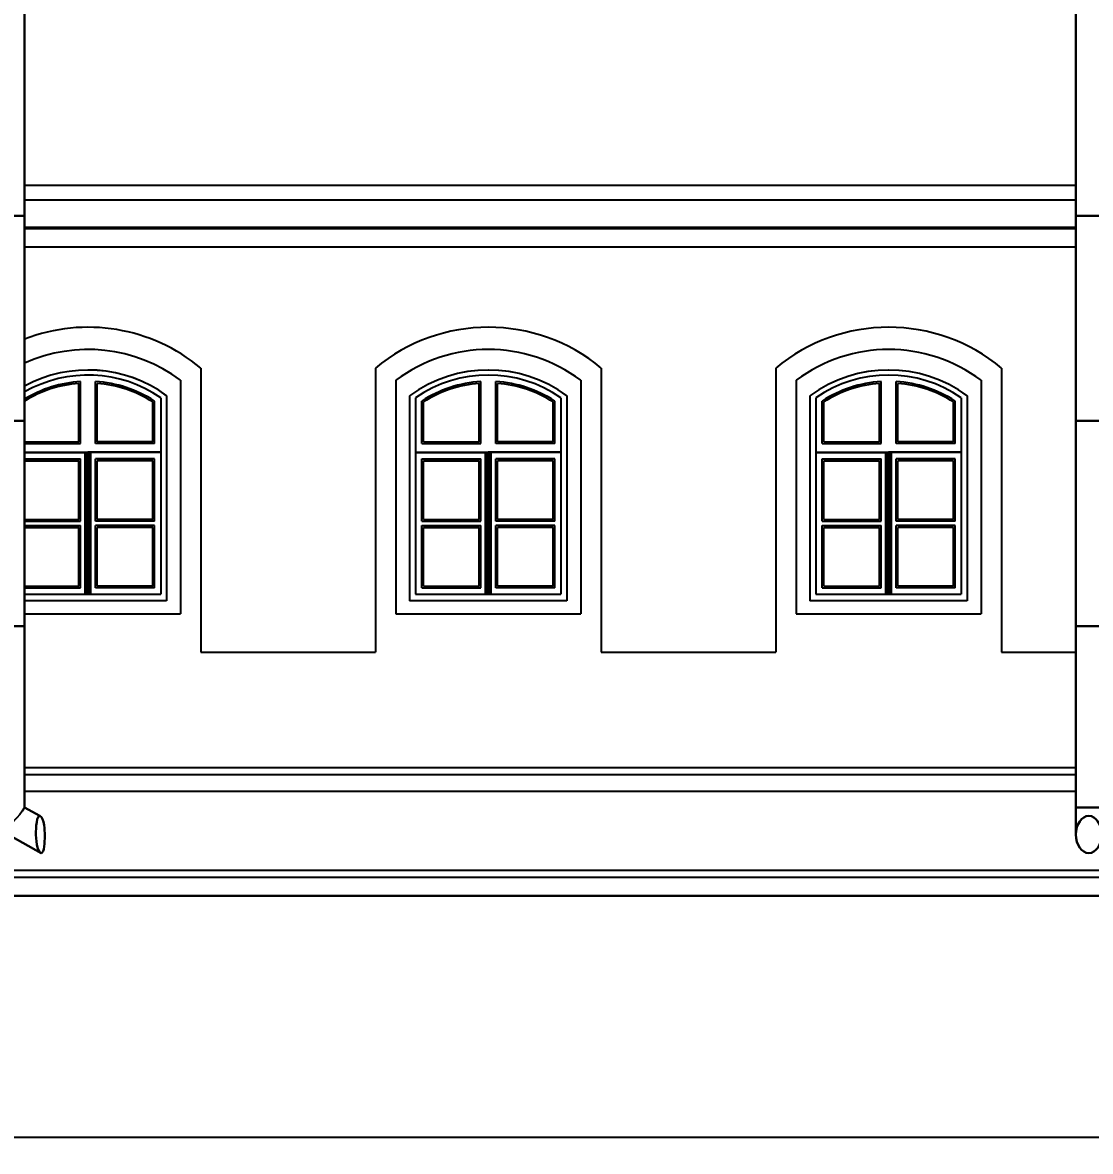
# Model space of a CAD drawing. Header units: millimetres. Extents: x 60 to 102290, y 34 to 65730.
# Drawn here: x 31122 to 37364, y 49877 to 56479 of the extents above; entities that cross this region are included whole.
import ezdxf

# ---------------------------------------------------------------- set-up
doc = ezdxf.new("R2010")
doc.units = ezdxf.units.MM
doc.layers.add('dim', color=4, linetype='Continuous')
doc.styles.add('GOST 2.304', font='romanc.shx', dxfattribs={"oblique": 15})
doc.dimstyles.new('SPDS', dxfattribs={"dimscale": 100, "dimtxt": 2.5, "dimasz": 1.5, "dimexe": 0.75, "dimexo": 0.625, "dimtad": 1, "dimdec": 0, "dimrnd": 0.001, "dimtxsty": 'GOST 2.304', "dimblk": 'ARCHTICK', "dimcen": 2.5, "dimdle": 0.75, "dimadec": 0, "dimazin": 2, "dimtfac": 0.75, "dimtdec": 0, "dimtmove": 1, "dimatfit": 3, "dimfxl": 1.25, "dimtolj": 1, "dimarcsym": 0})

# ---------------------------------------------------------------- blocks, each defined once
blk = doc.blocks.new('129')
at = {"lineweight": 25, "ltscale": 100}
blk.add_line((210661.8, 160223.1), (210511.8, 160223.1), dxfattribs=at)
at = {"lineweight": 30, "ltscale": 100}
for p, q in [((211009.7, 159114), (211359.7, 159114)), ((211009.7, 157914), (211359.7, 157914)), ((211009.7, 156714), (211359.7, 156714)), ((211009.7, 155514), (211229.7, 155514)), ((211009.7, 154314), (211359.7, 154314)), ((211009.7, 153114), (211359.7, 153114))]:
    blk.add_line(p, q, dxfattribs=at)
at = {"lineweight": 25, "ltscale": 100}
for points in [[(210396.8, 160463.1), (210396.8, 160363.1), (210776.8, 160363.1), (210776.8, 160461.5)], [(210511.8, 160223.1), (210396.8, 160363.1), (210396.8, 160461.5), (210776.8, 160461.5), (210776.8, 160363.1), (210661.8, 160223.1), (210511.8, 160223.1)]]:
    blk.add_lwpolyline(points, dxfattribs=at)
at = {"lineweight": 30, "ltscale": 100}
for points in [[(210921.2, 152003.9), (211009.7, 152053.1), (211009.7, 152415), (211009.7, 155829.6), (211009.7, 155829.6), (211009.7, 155829.6), (211009.7, 155829.6), (211009.7, 159816.5), (210511.8, 160087.9), (210511.8, 160223.1), (210396.8, 160363.1), (210396.8, 160461.5), (210776.8, 160461.5), (210776.8, 160363.1), (210661.8, 160223.1), (210661.8, 160149.1), (211159.7, 159877.7), (211159.7, 155786.5), (211159.7, 155786.5), (211159.7, 155786.5), (211159.7, 155786.5), (211159.7, 152390.4), (211159.7, 151923.7), (210913.3, 151786.5)], [(211199.7, 160211.2), (210785.5, 159938.7)]]:
    blk.add_lwpolyline(points, dxfattribs=at)
at = {"lineweight": 25, "ltscale": 100}
for centre, radius, start, end in [((210528.9, 160260.5), 173.4, 264.337, 320.04633), ((211014.3, 160019.5), 203.1, 268.68608, 315.69726), ((211267.6, 152200.4), 297, 209.72721, 248.6919)]:
    blk.add_arc(centre, radius, start, end, dxfattribs=at)
at = {"lineweight": 30, "ltscale": 100}
for centre, radius, start, end in [((210574.2, 151905.8), 369.7, 346.33122, 9.56729), ((211516.3, 151881.8), 624.2, 173.81398, 185.26819)]:
    blk.add_arc(centre, radius, start, end, dxfattribs=at)
blk.add_ellipse((210917, 151929), major_axis=(4.3, 74.9), ratio=0.306968, start_param=-1.017227, end_param=1.316959, dxfattribs=at)
at = {"lineweight": 30, "ltscale": 100, "extrusion": (0, 0, -1)}
blk.add_ellipse((210916.8, 151861.4), major_axis=(4.3, 74.9), ratio=0.306968, start_param=2.163889, end_param=4.180241, dxfattribs=at)
blk = doc.blocks.new('98')
at = {"color": 7, "lineweight": 30, "ltscale": 100}
for p, q in [((206346.7, 160363.1), (206346.7, 160461.5)), ((206346.7, 160461.5), (206726.7, 160461.5)), ((206726.7, 160461.5), (206726.7, 160363.1)), ((206461.7, 160223.1), (206346.7, 160363.1)), ((206726.7, 160363.1), (206611.7, 160223.1)), ((206461.7, 160223.1), (206461.7, 151895.2)), ((206461.7, 160223.1), (206461.7, 159114)), ((206611.7, 160223.1), (206461.7, 160223.1)), ((206611.7, 151895.2), (206611.7, 160223.1)), ((206461.7, 160130.4), (206611.7, 160130.4)), ((206461.7, 160087.9), (206611.7, 160087.9)), ((206461.7, 159938.7), (206611.7, 159938.7)), ((206461.7, 159685.9), (206611.7, 159685.9)), ((206461.7, 159114), (206611.7, 159114)), ((206611.7, 159114), (206461.7, 159114)), ((206461.7, 157914), (206611.7, 157914)), ((206611.7, 155514), (206461.7, 155514)), ((206461.7, 154314), (206611.7, 154314)), ((206611.7, 153114), (206461.7, 153114)), ((206461.7, 152053.1), (206611.7, 152053.1))]:
    blk.add_line(p, q, dxfattribs=at)
at = {"color": 7, "lineweight": 25, "ltscale": 100}
for p, q in [((206461.7, 159816.4), (206611.7, 159816.4)), ((206461.7, 157914), (206461.7, 156714))]:
    blk.add_line(p, q, dxfattribs=at)
at = {"color": 7, "lineweight": 30, "ltscale": 100}
blk.add_lwpolyline([(206346.7, 160363.1), (206726.7, 160363.1)], dxfattribs=at)
blk.add_ellipse((206536.7, 151895.2), major_axis=(0, 108.7), ratio=0.689997, dxfattribs=at)
blk = doc.blocks.new('_ArchTick')
at = {"color": 0, "linetype": 'ByBlock', "const_width": 0.15}
blk.add_lwpolyline([(-0.5, -0.5), (0.5, 0.5)], dxfattribs=at)
blk = doc.blocks.new('*D5')
at = {"layer": 'Defpoints', "color": 0, "ltscale": 100, "transparency": 16777216}
for p in [(7379.6, 50856.3), (44579.6, 50883), (44579.6, 49960.4)]:
    blk.add_point(p, dxfattribs=at)
at = {"layer": 'dim', "color": 0, "lineweight": -2, "ltscale": 100, "transparency": 16777216}
for p, q in [((7379.6, 50793.8), (7379.6, 49885.4)), ((44579.6, 50820.5), (44579.6, 49885.4)), ((7304.6, 49960.4), (44654.6, 49960.4))]:
    blk.add_line(p, q, dxfattribs=at)
at = {"layer": 'dim', "color": 0, "lineweight": -2, "ltscale": 100, "transparency": 16777216, "xscale": 150, "yscale": 150, "zscale": 150, "rotation": 180}
blk.add_blockref('_ArchTick', (7379.6, 49960.4), dxfattribs=at)
at = {"layer": 'dim', "color": 0, "lineweight": -2, "ltscale": 100, "transparency": 16777216, "xscale": 150, "yscale": 150, "zscale": 150}
blk.add_blockref('_ArchTick', (44579.6, 49960.4), dxfattribs=at)
at = {"layer": 'dim', "color": 0, "ltscale": 100, "transparency": 16777216, "insert": (25979.6, 50147.9), "char_height": 250, "attachment_point": 5, "style": 'GOST 2.304'}
blk.add_mtext('\\A1;37200', dxfattribs=at)

msp = doc.modelspace()

# ---------------------------------------------------------------- linework, layer by layer
at = {"ltscale": 100}
for p, q in [((31133.8, 55528.3), (34939, 55528.3)), ((34939, 55528.3), (37279, 55528.3)), ((31133.8, 55442.1), (34939, 55442.1)), ((34939, 55442.1), (37279, 55442.1)), ((31133.8, 55282.1), (34939, 55282.1)), ((31133.8, 55282.1), (34939, 55282.1)), ((34939, 55272), (31133.8, 55272)), ((34939, 55282.1), (37279, 55282.1)), ((34939, 55282.1), (37279, 55282.1)), ((37279, 55272), (34939, 55272)), ((31133.8, 55167), (34939, 55167)), ((34939, 55167), (37279, 55167)), ((32164.1, 54457.9), (32164.1, 52797)), ((33184.1, 54457.9), (33184.1, 52797)), ((33184.4, 54458.1), (33184.4, 54232)), ((34504.2, 54457.9), (34504.2, 52797)), ((35524.2, 54457.9), (35524.2, 52797)), ((35524.5, 54458.1), (35524.5, 54232)), ((36844.2, 54457.9), (36844.2, 52797)), ((32044.1, 54387.1), (32044.1, 53022)), ((33304.1, 54387.1), (33304.1, 53022)), ((34384.1, 54387.1), (34384.1, 53022)), ((35644.2, 54387.1), (35644.2, 53022)), ((36724.2, 54387.1), (36724.2, 53022)), ((31964.1, 54297), (31964.1, 53097)), ((33384.1, 54297), (33384.1, 53097)), ((34304.1, 54297), (34304.1, 53097)), ((35724.2, 54297), (35724.2, 53097)), ((36644.2, 54297), (36644.2, 53097)), ((31964.1, 53097), (31133.8, 53097)), ((34304.1, 53097), (33384.1, 53097)), ((36644.2, 53097), (35724.2, 53097)), ((31133.8, 53022), (32044.1, 53022)), ((33304.1, 53022), (34384.1, 53022)), ((35644.2, 53022), (36724.2, 53022)), ((32164.1, 52797), (33184.1, 52797)), ((34504.2, 52797), (34939, 52797)), ((34939, 52797), (35524.2, 52797)), ((36844.2, 52797), (37279, 52797)), ((31133.8, 52122), (34939, 52122)), ((34939, 52122), (37279, 52122)), ((34939, 51982), (31133.8, 51982)), ((37279, 51982), (34939, 51982)), ((29324.8, 51522), (37298.4, 51522)), ((37267.5, 51522), (41154.6, 51522)), ((29324.8, 51481.8), (41154.6, 51481.8)), ((48277.5, 51372), (3667.2, 51372)), ((6499.3, 51372), (45459.6, 51372))]:
    msp.add_line(p, q, dxfattribs=at)
at = {"ltscale": 4}
for p, q in [((31450.1, 54027), (31450.1, 54369)), ((31460.1, 54017), (31460.1, 54379.7)), ((31548.1, 54017), (31548.1, 54379.7)), ((31558.1, 54027), (31558.1, 54369)), ((33790.1, 54027), (33790.1, 54369)), ((33800.1, 54017), (33800.1, 54379.7)), ((33888.1, 54017), (33888.1, 54379.7)), ((33898.1, 54027), (33898.1, 54369)), ((36130.2, 54027), (36130.2, 54369)), ((36140.2, 54017), (36140.2, 54379.7)), ((36228.2, 54017), (36228.2, 54379.7)), ((36238.2, 54027), (36238.2, 54369)), ((31893.1, 54017), (31893.1, 54265.8)), ((31929.1, 54285.1), (31929.1, 53137)), ((33419.1, 54285.1), (33419.1, 53137)), ((33455.1, 54017), (33455.1, 54265.8)), ((34233.1, 54017), (34233.1, 54265.8)), ((34269.1, 54285.1), (34269.1, 53137)), ((35759.2, 54285.1), (35759.2, 53137)), ((35795.2, 54017), (35795.2, 54265.8)), ((36573.2, 54017), (36573.2, 54265.8)), ((36609.2, 54285.1), (36609.2, 53137)), ((31883.1, 54027), (31883.1, 54260.4)), ((33465.1, 54027), (33465.1, 54260.4)), ((34223.1, 54027), (34223.1, 54260.4)), ((35805.2, 54027), (35805.2, 54260.4)), ((36563.2, 54027), (36563.2, 54260.4)), ((31133.8, 54027), (31450.1, 54027)), ((31133.8, 54017), (31460.1, 54017)), ((31893.1, 54017), (31548.1, 54017)), ((31883.1, 54027), (31558.1, 54027)), ((33455.1, 54017), (33800.1, 54017)), ((33465.1, 54027), (33790.1, 54027)), ((34233.1, 54017), (33888.1, 54017)), ((34223.1, 54027), (33898.1, 54027)), ((35795.2, 54017), (36140.2, 54017)), ((35805.2, 54027), (36130.2, 54027)), ((36573.2, 54017), (36228.2, 54017)), ((36563.2, 54027), (36238.2, 54027)), ((31133.8, 53966), (31504.1, 53966)), ((31133.8, 53964), (31504.1, 53964)), ((31488.1, 53137), (31488.1, 53964)), ((31493.3, 53137), (31493.3, 53964)), ((31499.1, 53137), (31499.1, 53964)), ((31929.1, 53966), (31504.1, 53966)), ((31929.1, 53964), (31504.1, 53964)), ((31509.1, 53137), (31509.1, 53964)), ((31515, 53137), (31515, 53964)), ((31520.1, 53137), (31520.1, 53964)), ((33419.1, 53966), (33844.1, 53966)), ((33419.1, 53964), (33844.1, 53964)), ((33828.1, 53137), (33828.1, 53964)), ((33833.3, 53137), (33833.3, 53964)), ((33839.1, 53137), (33839.1, 53964)), ((34269.1, 53966), (33844.1, 53966)), ((34269.1, 53964), (33844.1, 53964)), ((33849.1, 53137), (33849.1, 53964)), ((33855, 53137), (33855, 53964)), ((33860.1, 53137), (33860.1, 53964)), ((35759.2, 53966), (36184.2, 53966)), ((35759.2, 53964), (36184.2, 53964)), ((36168.2, 53137), (36168.2, 53964)), ((36173.3, 53137), (36173.3, 53964)), ((36179.2, 53137), (36179.2, 53964)), ((36609.2, 53966), (36184.2, 53966)), ((36609.2, 53964), (36184.2, 53964)), ((36189.2, 53137), (36189.2, 53964)), ((36195, 53137), (36195, 53964)), ((36200.2, 53137), (36200.2, 53964)), ((31133.8, 53927), (31460.1, 53927)), ((31133.8, 53917), (31450.1, 53917)), ((31450.1, 53573), (31450.1, 53917)), ((31460.1, 53563), (31460.1, 53927)), ((31548.1, 53563), (31548.1, 53927)), ((31893.1, 53927), (31548.1, 53927)), ((31558.1, 53573), (31558.1, 53917)), ((31883.1, 53917), (31558.1, 53917)), ((31883.1, 53573), (31883.1, 53917)), ((31893.1, 53563), (31893.1, 53927)), ((33455.1, 53563), (33455.1, 53927)), ((33455.1, 53927), (33800.1, 53927)), ((33465.1, 53573), (33465.1, 53917)), ((33465.1, 53917), (33790.1, 53917)), ((33790.1, 53573), (33790.1, 53917)), ((33800.1, 53563), (33800.1, 53927)), ((33888.1, 53563), (33888.1, 53927)), ((34233.1, 53927), (33888.1, 53927)), ((33898.1, 53573), (33898.1, 53917)), ((34223.1, 53917), (33898.1, 53917)), ((34223.1, 53573), (34223.1, 53917)), ((34233.1, 53563), (34233.1, 53927)), ((35795.2, 53563), (35795.2, 53927)), ((35795.2, 53927), (36140.2, 53927)), ((35805.2, 53573), (35805.2, 53917)), ((35805.2, 53917), (36130.2, 53917)), ((36130.2, 53573), (36130.2, 53917)), ((36140.2, 53563), (36140.2, 53927)), ((36228.2, 53563), (36228.2, 53927)), ((36573.2, 53927), (36228.2, 53927)), ((36238.2, 53573), (36238.2, 53917)), ((36563.2, 53917), (36238.2, 53917)), ((36563.2, 53573), (36563.2, 53917)), ((36573.2, 53563), (36573.2, 53927)), ((31133.8, 53573), (31450.1, 53573)), ((31133.8, 53563), (31460.1, 53563)), ((31893.1, 53563), (31548.1, 53563)), ((31883.1, 53573), (31558.1, 53573)), ((33455.1, 53563), (33800.1, 53563)), ((33465.1, 53573), (33790.1, 53573)), ((34233.1, 53563), (33888.1, 53563)), ((34223.1, 53573), (33898.1, 53573)), ((35795.2, 53563), (36140.2, 53563)), ((35805.2, 53573), (36130.2, 53573)), ((36573.2, 53563), (36228.2, 53563)), ((36563.2, 53573), (36238.2, 53573)), ((31133.8, 53537), (31460.1, 53537)), ((31133.8, 53527), (31450.1, 53527)), ((31450.1, 53183), (31450.1, 53527)), ((31460.1, 53173), (31460.1, 53537)), ((31548.1, 53173), (31548.1, 53537)), ((31893.1, 53537), (31548.1, 53537)), ((31558.1, 53183), (31558.1, 53527)), ((31883.1, 53527), (31558.1, 53527)), ((31883.1, 53183), (31883.1, 53527)), ((31893.1, 53173), (31893.1, 53537)), ((33455.1, 53173), (33455.1, 53537)), ((33455.1, 53537), (33800.1, 53537)), ((33465.1, 53183), (33465.1, 53527)), ((33465.1, 53527), (33790.1, 53527)), ((33790.1, 53183), (33790.1, 53527)), ((33800.1, 53173), (33800.1, 53537)), ((33888.1, 53173), (33888.1, 53537)), ((34233.1, 53537), (33888.1, 53537)), ((33898.1, 53183), (33898.1, 53527)), ((34223.1, 53527), (33898.1, 53527)), ((34223.1, 53183), (34223.1, 53527)), ((34233.1, 53173), (34233.1, 53537)), ((35795.2, 53173), (35795.2, 53537)), ((35795.2, 53537), (36140.2, 53537)), ((35805.2, 53183), (35805.2, 53527)), ((35805.2, 53527), (36130.2, 53527)), ((36130.2, 53183), (36130.2, 53527)), ((36140.2, 53173), (36140.2, 53537)), ((36228.2, 53173), (36228.2, 53537)), ((36573.2, 53537), (36228.2, 53537)), ((36238.2, 53183), (36238.2, 53527)), ((36563.2, 53527), (36238.2, 53527)), ((36563.2, 53183), (36563.2, 53527)), ((36573.2, 53173), (36573.2, 53537)), ((31133.8, 53183), (31450.1, 53183)), ((31133.8, 53173), (31460.1, 53173)), ((31893.1, 53173), (31548.1, 53173)), ((31883.1, 53183), (31558.1, 53183)), ((33455.1, 53173), (33800.1, 53173)), ((33465.1, 53183), (33790.1, 53183)), ((34233.1, 53173), (33888.1, 53173)), ((34223.1, 53183), (33898.1, 53183)), ((35795.2, 53173), (36140.2, 53173)), ((35805.2, 53183), (36130.2, 53183)), ((36573.2, 53173), (36228.2, 53173)), ((36563.2, 53183), (36238.2, 53183)), ((31133.8, 53137), (31929.1, 53137)), ((33419.1, 53137), (34269.1, 53137)), ((35759.2, 53137), (36609.2, 53137)), ((31133.8, 52081.8), (34939, 52081.8)), ((34939, 52081.8), (37279, 52081.8))]:
    msp.add_line(p, q, dxfattribs=at)
at = {"ltscale": 100}
for centre, radius, start, end in [((31504.4, 53667.1), 1030, 50.15027, 111.09181), ((33844.5, 53667.1), 1030, 50.15027, 129.84973), ((36184.5, 53667.1), 1030, 50.15027, 129.84973), ((31504.4, 53667.1), 900, 53.13013, 114.32071), ((33844.5, 53667.1), 900, 53.13013, 126.86987), ((36184.5, 53667.1), 900, 53.13013, 126.86987), ((31504.1, 53667.1), 780, 53.86119, 118.34681), ((31504.4, 53667.1), 780, 53.86119, 118.37268), ((33844.1, 53667.1), 780, 53.86119, 126.13881), ((33844.5, 53667.1), 780, 53.86119, 126.13881), ((36184.2, 53667.1), 780, 53.86119, 126.13881), ((36184.5, 53667.1), 780, 53.86119, 126.13881)]:
    msp.add_arc(centre, radius, start, end, dxfattribs=at)
at = {"ltscale": 4}
for centre, radius, start, end in [((31504.1, 53667.1), 750, 55.48189, 119.59063), ((33844.1, 53667.1), 750, 55.48189, 124.51811), ((36184.2, 53667.1), 750, 55.48189, 124.51811), ((31505.4, 53662.7), 718.4, 93.61487, 121.15348), ((31505.5, 53662.5), 708.6, 94.47875, 121.63739), ((31502.8, 53662.7), 718.4, 57.09186, 86.38513), ((31502.8, 53662.5), 708.6, 57.53737, 85.52125), ((33845.4, 53662.7), 718.4, 93.61487, 122.90814), ((33845.5, 53662.5), 708.6, 94.47875, 122.46263), ((33842.9, 53662.7), 718.4, 57.09186, 86.38513), ((33842.8, 53662.5), 708.6, 57.53737, 85.52125), ((36185.5, 53662.7), 718.4, 93.61487, 122.90814), ((36185.5, 53662.5), 708.6, 94.47875, 122.46263), ((36182.9, 53662.7), 718.4, 57.09186, 86.38513), ((36182.8, 53662.5), 708.6, 57.53737, 85.52125)]:
    msp.add_arc(centre, radius, start, end, dxfattribs=at)

# ---------------------------------------------------------------- block references
at = {"yscale": 1.000008334555589, "zscale": 1.000008334555589}
for name, p, xscale in [('129', (242145.2, -100165.8), -1.000008334555589), ('98', (-169184.4, -100165.8), 1.000008334555589)]:
    msp.add_blockref(name, p, dxfattribs=dict(at, xscale=xscale))

# ---------------------------------------------------------------- dimensions: what is measured, and where the dimension line sits
at = {"layer": 'dim', "ltscale": 100}
dim = msp.add_linear_dim(base=(44579.6, 49960.4), p1=(7379.6, 50856.3), p2=(44579.6, 50883), dimstyle='SPDS', dxfattribs=at)
dim.commit()
dim.dimension.update_dxf_attribs({"geometry": '*D5', "text_midpoint": (25979.6, 50147.9)})

doc.saveas('drawing.dxf')
